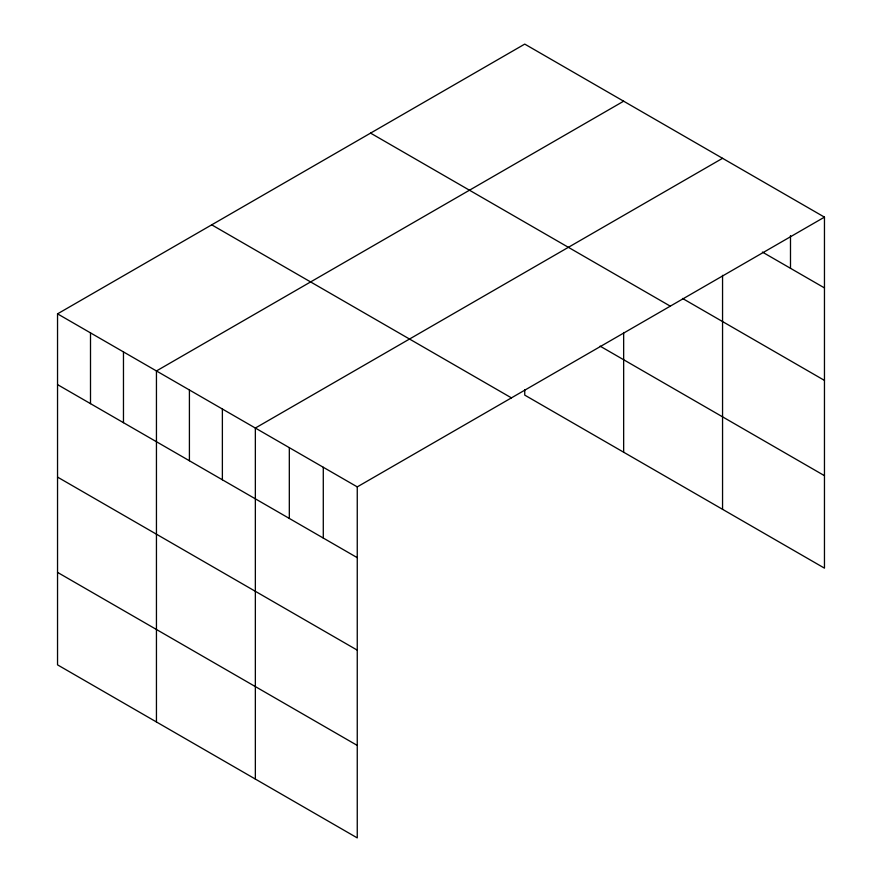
<?xml version="1.0" encoding="UTF-8"?>
<svg xmlns="http://www.w3.org/2000/svg" width="882" height="882" viewBox="0 0 882 882"><rect width="100%" height="100%" fill="white"/><g stroke="black" fill="none" stroke-linecap="round" stroke-linejoin="round"><path stroke-width="1.32" d="M824.461 217.137L357.254 486.886L357.254 837.9L57.539 664.863L57.539 313.849L524.746 44.1L824.461 217.137L824.461 568.151L524.746 395.114L524.746 389.679M623.651 101.198L156.445 370.947L156.445 721.961M722.556 158.308L255.35 428.046L255.35 779.071M762.39 252.076L824.461 287.918M682.525 298.447L824.461 380.396M370.572 133.116L670.287 306.153M600.102 346.141L824.461 475.674M211.713 224.833L511.428 397.87M57.539 313.849L357.254 486.886M57.539 384.618L357.254 557.667M57.539 477.096L357.254 650.144M57.539 572.385L357.254 745.422M790.493 235.637L790.493 268.304M722.556 275.327L722.556 509.322M623.651 332.514L623.651 452.223M323.286 467.273L323.286 538.053M289.318 447.659L289.318 518.44M222.374 409.016L222.374 479.797M189.41 389.976L189.41 460.757M123.469 351.907L123.469 422.687M90.504 332.878L90.504 403.658"/></g></svg>
